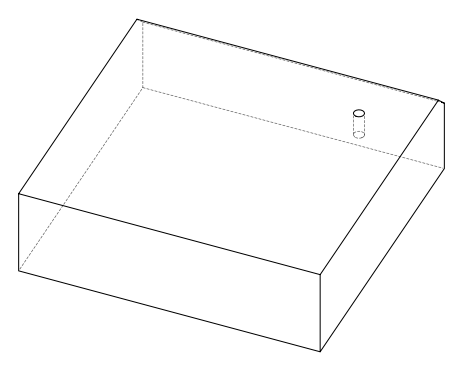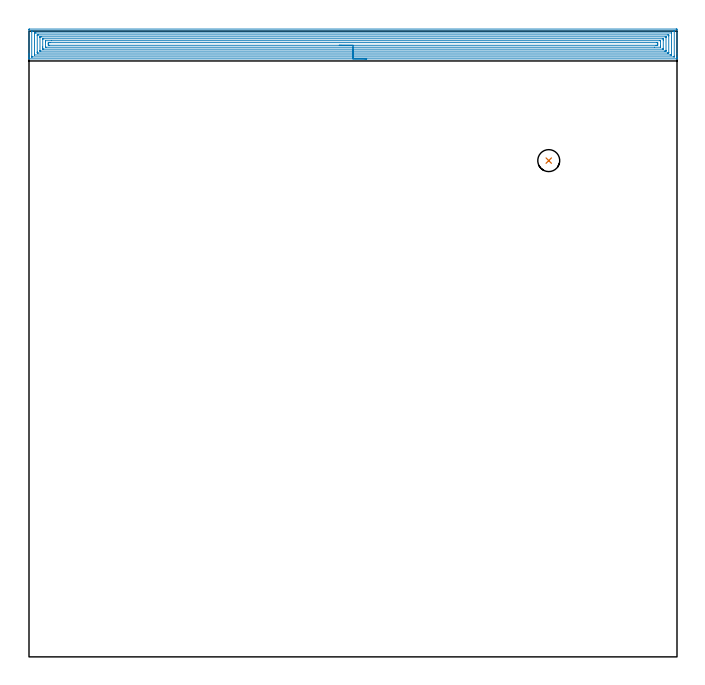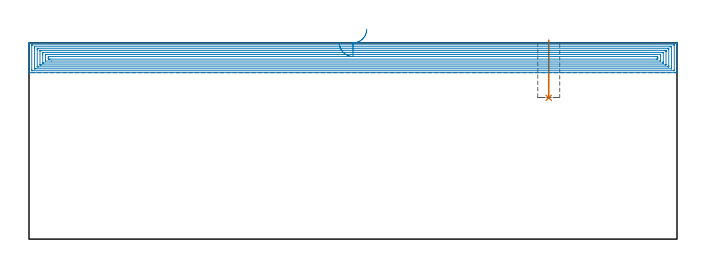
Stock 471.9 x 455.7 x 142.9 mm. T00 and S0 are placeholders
(PLAN: 2 operations, 1 tool changes, 30.7 min)
(1 INDEXABLE_INSERT_DRILL_BLIND_HOLE_FROM_SOLID | STEP1POCKET | NXT0302_003 | 0.17 min | 7984 mm3)
(2 AREA_MILL | FG_CHAMFER_SURFACE | UGT0205_001 | 30.55 min | 111098 mm3)
(TOOL NXT0302_003 | Index. Insert Drill 16mm [880-D1600L20-05] | D16 PA176 FL80 Z2)
(TOOL UGT0205_001 | Chamfer Mill 20 x 3 x 45 deg. | D20 FL50 Z2)
(OP 1 INDEXABLE_INSERT_DRILL_BLIND_HOLE_FROM_SOLID)
G17 G21 G94 G90
T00 M6
G54
G17 G0 G90 X378.5 Y361.4 S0 M3
G43 Z152.9 H1
G94 G81 G98 Z102.9 F250. R144.9
G80
M5
M2
(OP 2 AREA_MILL)
G17 G21 G94 G90
T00 M6
G54
G17 G0 G90 X245.95 Y435.5 S1061 M3
G43 Z152.9 H0
G94 G1 X245.912 Z152.028 F250.
X245.798 Z151.163
X245.609 Z150.312
X245.347 Z149.48
X245.013 Z148.674
X244.61 Z147.9
X244.141 Z147.164
X243.61 Z146.472
X243.021 Z145.829
X242.378 Z145.239
X241.686 Z144.708
X240.95 Z144.24
X240.176 Z143.837
X239.37 Z143.503
X238.538 Z143.241
X237.686 Z143.052
X236.822 Z142.938
X235.95 Z142.9
X0.168
X0.01 Y435.503 Z142.888
X0.007 Y435.554 Z142.838
X0. Y435.948 Z142.451
Y436.315 Z142.084
Y436.987 Z141.408
Y438.214 Z140.182
Y438.77 Z139.624
Y439.384 Z139.011
Y456.605 Z121.793
X0.002 Y456.885 Z121.512
X0.01 Y457.192 Z121.206
X0.317 Y457.199 Z121.199
X471.285 Y457.2 Z121.2
X471.585 Y457.197 Z121.202
X471.89 Y457.192 Z121.206
X471.9 Y456.883 Z121.515
Y439.384 Z139.011
Y436.987 Z141.408
Y436.315 Z142.084
Y435.948 Z142.451
Y435.556 Z142.835
X471.89 Y435.503 Z142.888
X471.732 Y435.5 Z142.9
X235.95
Y436.914 Z141.486
X2.328
X2.182 Y436.916 Z141.484
X2.085 Y436.918 Z141.482
X2.015 Y436.921 Z141.479
X2.01 Y436.932 Z141.468
X2.007 Y436.987 Z141.413
X2.001 Y437.386 Z141.014
Y455.221 Z123.179
X2.008 Y455.713 Z122.687
X2.01 Y455.761 Z122.639
X2.019 Y455.779 Z122.621
X2.328 Y455.786 Z122.614
X469.572 Z122.615
X469.717 Y455.784 Z122.616
X469.814 Y455.782 Z122.618
X469.885 Y455.779 Z122.621
X469.89 Y455.768 Z122.632
X469.893 Y455.713 Z122.687
X469.899 Y455.314 Z123.086
Y437.479 Z140.921
X469.892 Y436.987 Z141.413
X469.89 Y436.939 Z141.461
X469.881 Y436.921 Z141.479
X469.572 Y436.914 Z141.486
X235.95
Y438.328 Z140.072
X4.187 Y438.329 Z140.071
X4.04 Y438.33 Z140.07
X4.016 Y438.332 Z140.068
X4.01 Y438.334 Z140.066
X4.006 Y438.36 Z140.04
X4.002 Y438.459 Z139.941
X4. Y438.957 Z139.443
X4.001 Y454.116 Z124.284
X4.006 Y454.303 Z124.097
X4.01 Y454.354 Z124.046
X4.026 Y454.365 Z124.035
X4.077 Y454.368 Z124.032
X4.187 Y454.37 Z124.03
X4.638 Y454.371 Z124.029
X5.08 Y454.372 Z124.028
X467.713 Y454.371 Z124.029
X467.86 Y454.37 Z124.03
X467.884 Y454.368 Z124.032
X467.89 Y454.366 Z124.034
X467.894 Y454.34 Z124.06
X467.898 Y454.241 Z124.159
X467.9 Y454.117 Z124.283
Y453.93 Z124.47
X467.899 Y438.584 Z139.816
X467.893 Y438.397 Z140.003
X467.89 Y438.347 Z140.053
X467.874 Y438.335 Z140.065
X467.823 Y438.332 Z140.068
X467.713 Y438.33 Z140.07
X467.262 Y438.329 Z140.071
X466.82 Y438.328 Z140.072
X235.95
Y439.743 Z138.657
X6.785
X6.046 Y439.75 Z138.65
X6.01 Y439.751 Z138.649
X6.006 Y439.797 Z138.603
X6.002 Y439.901 Z138.499
X6.001 Y440.11 Z138.29
X6. Y440.527 Z137.873
X6.001 Y452.579 Z125.821
X6.002 Y452.795 Z125.605
X6.006 Y452.903 Z125.497
X6.01 Y452.95 Z125.45
X6.059 Y452.953 Z125.447
X6.866 Y452.957 Z125.443
X6.947
X465.115
X465.854 Y452.95 Z125.45
X465.89 Y452.949 Z125.451
X465.894 Y452.903 Z125.497
X465.897 Y452.799 Z125.601
X465.899 Y452.59 Z125.81
X465.9 Y452.173 Z126.227
X465.899 Y440.121 Z138.279
X465.897 Y439.905 Z138.495
X465.894 Y439.797 Z138.603
X465.89 Y439.75 Z138.65
X465.841 Y439.748 Z138.652
X465.033 Y439.743 Z138.657
X464.953
X235.95
Y441.157 Z137.243
X8.653 Y441.158 Z137.242
X8.045 Y441.161 Z137.239
X8.018 Y441.163 Z137.237
X8.01 Y441.168 Z137.232
X8.004 Y441.202 Z137.198
X8.001 Y441.446 Z136.954
X8. Y451.014 Z127.386
X8.001 Y451.254 Z127.146
X8.003 Y451.417 Z126.983
X8.007 Y451.498 Z126.902
X8.009 Y451.533 Z126.867
X8.075 Y451.536 Z126.864
X8.366 Y451.541 Z126.859
X8.653 Y451.542 Z126.858
X9.257 Y451.543 Z126.857
X463.247 Y451.542 Z126.858
X463.855 Y451.539 Z126.861
X463.882 Y451.536 Z126.864
X463.89 Y451.532 Z126.868
X463.896 Y451.498 Z126.902
X463.899 Y451.254 Z127.146
X463.9 Y441.686 Z136.714
X463.899 Y441.446 Z136.954
X463.897 Y441.283 Z137.117
X463.893 Y441.202 Z137.198
X463.891 Y441.167 Z137.233
X463.825 Y441.164 Z137.236
X463.534 Y441.159 Z137.241
X463.247 Y441.158 Z137.242
X462.643 Y441.157 Z137.243
X235.95
Y442.571 Z135.829
X10.439 Y442.572 Z135.828
X10.203 Y442.573 Z135.827
X10.069 Y442.576 Z135.824
X10.011 Y442.578 Z135.822
X10.008 Y442.612 Z135.788
X10.002 Y442.773 Z135.627
X10. Y444.121 Z134.279
X10.001 Y449.908 Z128.492
X10.005 Y450.055 Z128.345
X10.01 Y450.107 Z128.293
X10.015 Y450.123 Z128.277
X10.028 Y450.124 Z128.276
X10.11 Y450.126 Z128.274
X10.439 Y450.129 Z128.271
X10.673
X461.461 Y450.128 Z128.272
X461.697 Y450.127 Z128.273
X461.831 Y450.124 Z128.276
X461.889 Y450.122 Z128.278
X461.892 Y450.088 Z128.312
X461.898 Y449.927 Z128.473
X461.9 Y449.471 Z128.929
Y449.033 Z129.367
X461.899 Y442.792 Z135.608
X461.894 Y442.645 Z135.755
X461.89 Y442.593 Z135.807
X461.885 Y442.577 Z135.823
X461.872 Y442.576 Z135.824
X461.79 Y442.574 Z135.826
X461.461 Y442.572 Z135.828
X461.227 Y442.571 Z135.829
X235.95
Y443.985 Z134.415
X12.361 Y443.986 Z134.414
X12.225 Y443.987 Z134.413
X12.09 Y443.99 Z134.41
X12.01 Y443.993 Z134.407
X12.005 Y444.046 Z134.354
X12.002 Y444.121 Z134.279
X12. Y444.345 Z134.055
Y447.912 Z130.488
X12.006 Y448.579 Z129.821
X12.01 Y448.691 Z129.709
X12.016 Y448.708 Z129.692
X12.045 Y448.711 Z129.689
X12.091 Y448.714 Z129.686
X16.464 Y448.715 Z129.685
X459.54 Y448.714 Z129.686
X459.675 Y448.713 Z129.687
X459.81 Y448.71 Z129.69
X459.89 Y448.707 Z129.693
X459.895 Y448.654 Z129.746
X459.898 Y448.579 Z129.821
X459.9 Y448.355 Z130.045
Y444.788 Z133.612
X459.894 Y444.121 Z134.279
X459.89 Y444.01 Z134.39
X459.884 Y443.992 Z134.408
X459.855 Y443.989 Z134.411
X459.809 Y443.986 Z134.414
X455.433 Y443.985 Z134.415
X235.95
Y445.4 Z133.
X14.904
X14.515 Y445.401 Z132.999
X14.011 Y445.407 Z132.993
X14. Y445.915 Z132.485
Y446.796 Z131.604
Y446.807 Z131.593
X14.011 Y447.293 Z131.107
X14.401 Y447.298 Z131.102
X14.904 Y447.3 Z131.1
X15.292 Y447.301
X456.995 Y447.3
X457.385 Y447.299 Z131.101
X457.889 Y447.293 Z131.107
X457.9 Y446.785 Z131.615
Y445.893 Z132.507
X457.889 Y445.407 Z132.993
X457.498 Y445.402 Z132.998
X456.995 Y445.4 Z133.
X456.608
X235.95
X235.078 Z133.039
X234.213 Z133.152
X233.362 Z133.341
X232.53 Z133.604
X231.724 Z133.937
X230.95 Z134.34
X230.214 Z134.809
X229.522 Z135.34
X228.879 Z135.929
X228.289 Z136.573
X227.758 Z137.265
X227.29 Z138.
X226.887 Z138.774
X226.553 Z139.58
X226.291 Z140.412
X226.102 Z141.264
X225.988 Z142.129
X225.95 Z143.
G0 Z152.9
M5
M2
